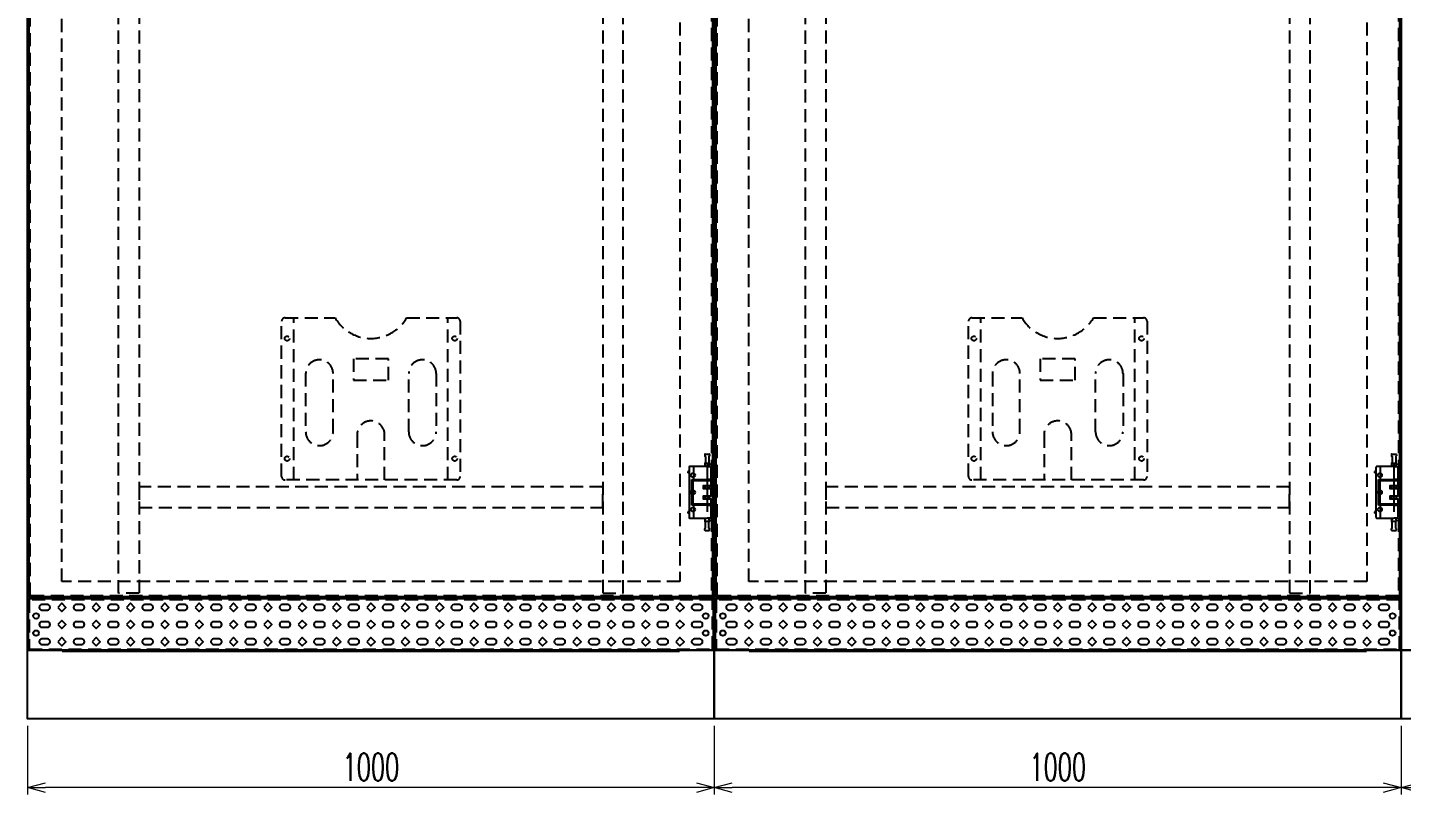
# Model space of a CAD drawing. Header units: millimetres. Extents: x 173893 to 258446, y -176540 to -123824.
# Drawn here: x 185576 to 187577, y -141376 to -140260 of the extents above; entities that cross this region are included whole.
import ezdxf

# ---------------------------------------------------------------- set-up
doc = ezdxf.new("R2010")
doc.units = ezdxf.units.MM
doc.header["$LTSCALE"] = 3
doc.linetypes.add('ACAD_ISO04W100', pattern=[30, 24, -3, 0, -3])
doc.linetypes.add('HIDDEN', pattern=[9.525, 6.35, -3.175])
doc.layers.add('@.DM. KÍCH THƯỚC', color=8, linetype='Continuous', transparency=0.2)
for name, color, linetype in [('@.DM. NÉT CHÍNH', 7, 'Continuous'), ('@.VISIBLE', 7, 'Continuous'), ('Ann_green', 3, 'Continuous'), ('centerline', 6, 'ACAD_ISO04W100'), ('EQUIPMENT', 4, 'Continuous'), ('equipments', 2, 'Continuous')]:
    doc.layers.add(name, color=color, linetype=linetype)
doc.styles.add('Ann_w01', font='romans.shx', dxfattribs={"width": 0.6, "bigfont": 'chineset.shx'})
doc.dimstyles.new('Dim 01_SC20', dxfattribs={"dimscale": 20, "dimtxt": 2, "dimasz": 1.3, "dimexe": 0.5, "dimexo": 0.5, "dimgap": 0.5, "dimtad": 1, "dimdec": 1, "dimzin": 12, "dimdsep": 46, "dimtxsty": 'Ann_w01', "dimblk": 'OPEN30', "dimcen": 1.5, "dimclrd": 6, "dimclre": 6, "dimclrt": 3, "dimadec": 1, "dimazin": 3, "dimtm": 1e-09, "dimtfac": 1, "dimtdec": 1, "dimtix": 1, "dimtmove": 0, "dimatfit": 3, "dimldrblk": 'OPEN30', "dimfxl": 1, "dimtolj": 1, "dimlwd": 0, "dimlwe": 0, "dimarcsym": 0})

# ---------------------------------------------------------------- blocks, each defined once
blk = doc.blocks.new('HL011-1 Front')
at = {"layer": 'centerline'}
blk.add_line((20.5, 43.5), (20.5, -43.5), dxfattribs=at)
at = {"layer": 'EQUIPMENT', "color": 8}
for p, q in [((17, 55), (17, 53)), ((17.5, 55.5), (23.5, 55.5)), ((18, 52), (18, 42.5)), ((23, 52), (23, 42.5)), ((24, 55), (24, 53)), ((17, -55), (17, -53)), ((17.5, -55.5), (23.5, -55.5)), ((18, -52), (18, -42.5)), ((23, -52), (23, -42.5)), ((24, -55), (24, -53))]:
    blk.add_line(p, q, dxfattribs=at)
at = {"layer": 'EQUIPMENT'}
for p, q in [((17, 42), (17, 40)), ((17.5, 42.5), (23.5, 42.5)), ((24, 42), (24, 40)), ((-7.7, 30.5), (-7.7, 28.5)), ((-5.7, 30.5), (-7.7, 30.5)), ((-5.7, 28.5), (-7.7, 28.5)), ((-5.7, 36.5), (-5.7, -36.5)), ((1.5, 37.5), (-4.7, 37.5)), ((1, 19.5), (1, 36.5)), ((20.5, 37.5), (1.5, 37.5)), ((18, 39), (18, 37.5)), ((20.5, 37.5), (25.5, 37.5)), ((23, 39), (23, 37.5)), ((26.5, 19.5), (26.5, 36.5)), ((-1.9, -18.5), (-1.9, 18.5)), ((-1.9, 18.5), (0.4, 18.5)), ((0.4, 18.5), (20.5, 18.5)), ((5.6, 16.8), (5.6, 18.5)), ((15.9, 18.5), (15.9, 16.8)), ((15.9, 10), (15.9, 5)), ((17.5, 16.8), (17, 18.5)), ((17, 10), (17, 7.7)), ((18.4, 5.7), (17.1, 7.4)), ((22.2, 5.5), (18.8, 5.5)), ((25.5, 18.5), (20.5, 18.5)), ((22.6, 5.7), (23.9, 7.4)), ((23.5, 16.8), (24, 18.5)), ((24, 10), (24, 7.7)), ((0.4, -18.5), (-1.9, -18.5)), ((20.5, -18.5), (0.4, -18.5)), ((1, -36.5), (1, -19.5)), ((5.6, -18.5), (5.6, -16.8)), ((15.9, -5), (15.9, -10)), ((15.9, -16.8), (15.9, -18.5)), ((17, -7.7), (17, -10)), ((17.5, -16.8), (17, -18.5)), ((18.4, -5.7), (17.1, -7.4)), ((18.8, -5.5), (22.2, -5.5)), ((20.5, -18.5), (25.5, -18.5)), ((22.6, -5.7), (23.9, -7.4)), ((23.5, -16.8), (24, -18.5)), ((24, -7.7), (24, -10)), ((26.5, -36.5), (26.5, -19.5)), ((-7.7, -28.5), (-7.7, -30.5)), ((-5.7, -28.5), (-7.7, -28.5)), ((-5.7, -30.5), (-7.7, -30.5)), ((-4.7, -37.5), (1.5, -37.5)), ((1.5, -37.5), (20.5, -37.5)), ((17, -40), (17, -42)), ((18, -37.5), (18, -39)), ((25.5, -37.5), (20.5, -37.5)), ((23, -37.5), (23, -39)), ((24, -40), (24, -42)), ((23.5, -42.5), (17.5, -42.5))]:
    blk.add_line(p, q, dxfattribs=at)
at = {"layer": 'EQUIPMENT', "color": 8}
blk.add_lwpolyline([(26.5, 5), (15.2, 5), (15.2, 10), (26.5, 10), (26.5, 16.8), (-0.2, 16.8), (-0.2, -16.8), (26.5, -16.8), (26.5, -10), (15.2, -10), (15.2, -5), (26.5, -5)], close=True, dxfattribs=at)
for centre in [(0, 25), (0, 0), (0, -25)]:
    blk.add_circle(centre, 3, dxfattribs=at)
for centre, start, end in [((17.5, 55), 90, 180), ((17.5, 53), 180, 270), ((17.5, 52), 0, 90), ((23.5, 52), 90, 180), ((23.5, 55), 0, 90), ((23.5, 53), 270, 0), ((17.5, -53), 90, 180), ((17.5, -55), 180, 270), ((17.5, -52), 270, 0), ((23.5, -52), 180, 270), ((23.5, -53), 0, 90), ((23.5, -55), 270, 0)]:
    blk.add_arc(centre, 0.5, start, end, dxfattribs=at)
at = {"layer": 'EQUIPMENT'}
for centre, radius, start, end in [((17.5, 42), 0.5, 90, 180), ((23.5, 42), 0.5, 0, 90), ((-4.7, 36.5), 1, 90, 180), ((17.5, 40), 0.5, 180, 270), ((17.5, 39), 0.5, 0, 90), ((23.5, 39), 0.5, 90, 180), ((23.5, 40), 0.5, 270, 0), ((25.5, 36.5), 1, 0, 90), ((17.5, 7.7), 0.5, 180, 216.8699), ((18.8, 6), 0.5, 216.8699, 270), ((22.2, 6), 0.5, 270, 323.1301), ((23.5, 7.7), 0.5, 323.1301, 0), ((25.5, 19.5), 1, 270, 0), ((17.5, -7.7), 0.5, 143.1301, 180), ((18.8, -6), 0.5, 90, 143.1301), ((22.2, -6), 0.5, 36.8699, 90), ((23.5, -7.7), 0.5, 0, 36.8699), ((25.5, -19.5), 1, 0, 90), ((-4.7, -36.5), 1, 180, 270), ((17.5, -40), 0.5, 90, 180), ((17.5, -39), 0.5, 270, 0), ((23.5, -39), 0.5, 180, 270), ((23.5, -40), 0.5, 0, 90), ((25.5, -36.5), 1, 270, 0), ((17.5, -42), 0.5, 180, 270), ((23.5, -42), 0.5, 270, 0)]:
    blk.add_arc(centre, radius, start, end, dxfattribs=at)
for centre, start_param, end_param in [((1.5, 36.5), 3.141593, 4.712389), ((0.4, 19.5), 0, 1.570796), ((0.4, -19.5), 1.570796, 3.141593), ((1.5, -36.5), 4.712389, 6.283185)]:
    blk.add_ellipse(centre, major_axis=(0, -1), ratio=0.57735, start_param=start_param, end_param=end_param, dxfattribs=at)
blk = doc.blocks.new('_Open30')
at = {"color": 0, "linetype": 'ByBlock', "lineweight": -2}
for p, q in [((-1, 0.268), (0, 0)), ((0, 0), (-1, -0.268)), ((0, 0), (-1, 0))]:
    blk.add_line(p, q, dxfattribs=at)
blk = doc.blocks.new('*D620')
at = {"layer": '@.DM. KÍCH THƯỚC', "color": 6, "lineweight": 0, "transparency": 16777216}
for p, q in [((185576.2, -141276.4), (185576.2, -141376.4)), ((186576.2, -141276.4), (186576.2, -141376.4)), ((186550.2, -141366.4), (185602.2, -141366.4))]:
    blk.add_line(p, q, dxfattribs=at)
at = {"layer": 'Defpoints', "color": 0, "transparency": 16777216}
for p in [(185576.2, -141266.4), (186576.2, -141266.4), (185576.2, -141366.4)]:
    blk.add_point(p, dxfattribs=at)
at = {"layer": '@.DM. KÍCH THƯỚC', "color": 6, "lineweight": 0, "transparency": 16777216, "xscale": 26, "yscale": 26, "zscale": 26, "rotation": 180}
blk.add_blockref('_Open30', (185576.2, -141366.4), dxfattribs=at)
at = {"layer": '@.DM. KÍCH THƯỚC', "color": 6, "lineweight": 0, "transparency": 16777216, "xscale": 26, "yscale": 26, "zscale": 26}
blk.add_blockref('_Open30', (186576.2, -141366.4), dxfattribs=at)
at = {"layer": '@.DM. KÍCH THƯỚC', "color": 3, "transparency": 16777216, "insert": (186076.2, -141336.4), "char_height": 40, "attachment_point": 5, "style": 'Ann_w01'}
blk.add_mtext('\\A1;1000', dxfattribs=at)
blk = doc.blocks.new('A$C9bc63bcc')
at = {"layer": 'Ann_green', "color": 8, "linetype": 'HIDDEN'}
for p, q in [((18, 0), (18, 236)), ((242, 0), (242, 236))]:
    blk.add_line(p, q, dxfattribs=at)
for points in [[(260, 231), (260, 5, -0.414214), (255, 0), (5, 0, -0.414214), (0, 5), (0, 231, -0.414214), (5, 236), (78, 236, 0.57735), (182, 236), (255, 236, -0.414214)], [(55, 50), (55, 50, 0.414214), (75, 70), (75, 155, 0.414214), (55, 175), (55, 175, 0.414214), (35, 155), (35, 70, 0.414214)], [(205, 50), (205, 50, -0.414214), (185, 70), (185, 155, -0.414214), (205, 175), (205, 175, -0.414214), (225, 155), (225, 70, -0.414214)]]:
    blk.add_lwpolyline(points, format="xyb", close=True, dxfattribs=at)
blk.add_lwpolyline([(104.5, 145.5), (155.5, 145.5), (155.5, 176.5), (104.5, 176.5)], close=True, dxfattribs=at)
blk.add_lwpolyline([(150, 0), (150, 66, 1), (110, 66), (110, 0)], format="xyb", dxfattribs=at)
for centre in [(8, 206), (252, 206), (8, 31), (252, 31)]:
    blk.add_circle(centre, 3.5, dxfattribs=at)
blk = doc.blocks.new('*D622')
at = {"layer": '@.DM. KÍCH THƯỚC', "color": 6, "lineweight": 0, "transparency": 16777216}
for p, q in [((186576.2, -141276.4), (186576.2, -141376.4)), ((187576.2, -141276.4), (187576.2, -141376.4)), ((187550.2, -141366.4), (186602.2, -141366.4))]:
    blk.add_line(p, q, dxfattribs=at)
at = {"layer": 'Defpoints', "color": 0, "transparency": 16777216}
for p in [(186576.2, -141266.4), (187576.2, -141266.4), (186576.2, -141366.4)]:
    blk.add_point(p, dxfattribs=at)
at = {"layer": '@.DM. KÍCH THƯỚC', "color": 6, "lineweight": 0, "transparency": 16777216, "xscale": 26, "yscale": 26, "zscale": 26, "rotation": 180}
blk.add_blockref('_Open30', (186576.2, -141366.4), dxfattribs=at)
at = {"layer": '@.DM. KÍCH THƯỚC', "color": 6, "lineweight": 0, "transparency": 16777216, "xscale": 26, "yscale": 26, "zscale": 26}
blk.add_blockref('_Open30', (187576.2, -141366.4), dxfattribs=at)
at = {"layer": '@.DM. KÍCH THƯỚC', "color": 3, "transparency": 16777216, "insert": (187076.2, -141336.4), "char_height": 40, "attachment_point": 5, "style": 'Ann_w01'}
blk.add_mtext('\\A1;1000', dxfattribs=at)
blk = doc.blocks.new('*D624')
at = {"layer": '@.DM. KÍCH THƯỚC', "color": 6, "lineweight": 0, "transparency": 16777216}
for p, q in [((187576.2, -141276.4), (187576.2, -141376.4)), ((188476.2, -141276.4), (188476.2, -141376.4)), ((188450.2, -141366.4), (187602.2, -141366.4))]:
    blk.add_line(p, q, dxfattribs=at)
at = {"layer": 'Defpoints', "color": 0, "transparency": 16777216}
for p in [(187576.2, -141266.4), (188476.2, -141266.4), (187576.2, -141366.4)]:
    blk.add_point(p, dxfattribs=at)
at = {"layer": '@.DM. KÍCH THƯỚC', "color": 6, "lineweight": 0, "transparency": 16777216, "xscale": 26, "yscale": 26, "zscale": 26, "rotation": 180}
blk.add_blockref('_Open30', (187576.2, -141366.4), dxfattribs=at)
at = {"layer": '@.DM. KÍCH THƯỚC', "color": 6, "lineweight": 0, "transparency": 16777216, "xscale": 26, "yscale": 26, "zscale": 26}
blk.add_blockref('_Open30', (188476.2, -141366.4), dxfattribs=at)
at = {"layer": '@.DM. KÍCH THƯỚC', "color": 3, "transparency": 16777216, "insert": (188026.2, -141336.4), "char_height": 40, "attachment_point": 5, "style": 'Ann_w01'}
blk.add_mtext('\\A1;900', dxfattribs=at)

msp = doc.modelspace()

# ---------------------------------------------------------------- linework, layer by layer
at = {"layer": '@.DM. NÉT CHÍNH'}
for p, q in [((186525.7, -141168.4), (185626.7, -141168.4)), ((187525.7, -141168.4), (186626.7, -141168.4))]:
    msp.add_line(p, q, dxfattribs=at)
for points in [[(185576.2, -139066.4), (186576.2, -139066.4), (186576.2, -141166.4), (185576.2, -141166.4)], [(186576.2, -139066.4), (187576.2, -139066.4), (187576.2, -141166.4), (186576.2, -141166.4)], [(187576.2, -139066.4), (188476.2, -139066.4), (188476.2, -141166.4), (187576.2, -141166.4)]]:
    msp.add_lwpolyline(points, close=True, dxfattribs=at)
at = {"layer": '@.DM. NÉT CHÍNH', "color": 4}
for points in [[(185578.7, -139144.4), (186573.7, -139144.4), (186573.7, -141088.4), (185578.7, -141088.4)], [(186578.7, -139144.4), (187573.7, -139144.4), (187573.7, -141088.4), (186578.7, -141088.4)]]:
    msp.add_lwpolyline(points, close=True, dxfattribs=at)
at = {"layer": '@.DM. NÉT CHÍNH', "color": 4, "linetype": 'HIDDEN'}
for points in [[(185580.2, -139145.9), (186572.2, -139145.9), (186572.2, -141086.9), (185580.2, -141086.9)], [(186580.2, -139145.9), (187572.2, -139145.9), (187572.2, -141086.9), (186580.2, -141086.9)]]:
    msp.add_lwpolyline(points, close=True, dxfattribs=at)
at = {"layer": '@.DM. NÉT CHÍNH', "color": 8, "linetype": 'HIDDEN'}
for points in [[(185708.7, -139149.4), (185738.7, -139149.4), (185738.7, -141083.4), (185708.7, -141083.4)], [(186443.7, -139149.4), (186413.7, -139149.4), (186413.7, -141083.4), (186443.7, -141083.4)], [(186708.7, -139149.4), (186738.7, -139149.4), (186738.7, -141083.4), (186708.7, -141083.4)], [(187443.7, -139149.4), (187413.7, -139149.4), (187413.7, -141083.4), (187443.7, -141083.4)], [(185626.2, -139166.4), (186526.2, -139166.4), (186526.2, -141066.4), (185626.2, -141066.4)], [(186626.2, -139166.4), (187526.2, -139166.4), (187526.2, -141066.4), (186626.2, -141066.4)], [(186413.7, -140958.4), (186413.7, -140928.4), (185738.7, -140928.4), (185738.7, -140958.4)], [(187413.7, -140958.4), (187413.7, -140928.4), (186738.7, -140928.4), (186738.7, -140958.4)]]:
    msp.add_lwpolyline(points, close=True, dxfattribs=at)
at = {"layer": '@.DM. NÉT CHÍNH', "color": 1}
for points in [[(185577.2, -141166.4), (186575.2, -141166.4), (186575.2, -141091.4), (185577.2, -141091.4)], [(186577.2, -141166.4), (187575.2, -141166.4), (187575.2, -141091.4), (186577.2, -141091.4)], [(185620.2, -141103.9), (185626.2, -141109.9), (185632.2, -141103.9), (185626.2, -141097.9)], [(185670.2, -141103.9), (185676.2, -141109.9), (185682.2, -141103.9), (185676.2, -141097.9)], [(185720.2, -141103.9), (185726.2, -141109.9), (185732.2, -141103.9), (185726.2, -141097.9)], [(185770.2, -141103.9), (185776.2, -141109.9), (185782.2, -141103.9), (185776.2, -141097.9)], [(185820.2, -141103.9), (185826.2, -141109.9), (185832.2, -141103.9), (185826.2, -141097.9)], [(185870.2, -141103.9), (185876.2, -141109.9), (185882.2, -141103.9), (185876.2, -141097.9)], [(185920.2, -141103.9), (185926.2, -141109.9), (185932.2, -141103.9), (185926.2, -141097.9)], [(185970.2, -141103.9), (185976.2, -141109.9), (185982.2, -141103.9), (185976.2, -141097.9)], [(186020.2, -141103.9), (186026.2, -141109.9), (186032.2, -141103.9), (186026.2, -141097.9)], [(186070.2, -141103.9), (186076.2, -141109.9), (186082.2, -141103.9), (186076.2, -141097.9)], [(186120.2, -141103.9), (186126.2, -141109.9), (186132.2, -141103.9), (186126.2, -141097.9)], [(186170.2, -141103.9), (186176.2, -141109.9), (186182.2, -141103.9), (186176.2, -141097.9)], [(186220.2, -141103.9), (186226.2, -141109.9), (186232.2, -141103.9), (186226.2, -141097.9)], [(186270.2, -141103.9), (186276.2, -141109.9), (186282.2, -141103.9), (186276.2, -141097.9)], [(186320.2, -141103.9), (186326.2, -141109.9), (186332.2, -141103.9), (186326.2, -141097.9)], [(186370.2, -141103.9), (186376.2, -141109.9), (186382.2, -141103.9), (186376.2, -141097.9)], [(186420.2, -141103.9), (186426.2, -141109.9), (186432.2, -141103.9), (186426.2, -141097.9)], [(186470.2, -141103.9), (186476.2, -141109.9), (186482.2, -141103.9), (186476.2, -141097.9)], [(186520.2, -141103.9), (186526.2, -141109.9), (186532.2, -141103.9), (186526.2, -141097.9)], [(186620.2, -141103.9), (186626.2, -141109.9), (186632.2, -141103.9), (186626.2, -141097.9)], [(186670.2, -141103.9), (186676.2, -141109.9), (186682.2, -141103.9), (186676.2, -141097.9)], [(186720.2, -141103.9), (186726.2, -141109.9), (186732.2, -141103.9), (186726.2, -141097.9)], [(186770.2, -141103.9), (186776.2, -141109.9), (186782.2, -141103.9), (186776.2, -141097.9)], [(186820.2, -141103.9), (186826.2, -141109.9), (186832.2, -141103.9), (186826.2, -141097.9)], [(186870.2, -141103.9), (186876.2, -141109.9), (186882.2, -141103.9), (186876.2, -141097.9)], [(186920.2, -141103.9), (186926.2, -141109.9), (186932.2, -141103.9), (186926.2, -141097.9)], [(186970.2, -141103.9), (186976.2, -141109.9), (186982.2, -141103.9), (186976.2, -141097.9)], [(187020.2, -141103.9), (187026.2, -141109.9), (187032.2, -141103.9), (187026.2, -141097.9)], [(187070.2, -141103.9), (187076.2, -141109.9), (187082.2, -141103.9), (187076.2, -141097.9)], [(187120.2, -141103.9), (187126.2, -141109.9), (187132.2, -141103.9), (187126.2, -141097.9)], [(187170.2, -141103.9), (187176.2, -141109.9), (187182.2, -141103.9), (187176.2, -141097.9)], [(187220.2, -141103.9), (187226.2, -141109.9), (187232.2, -141103.9), (187226.2, -141097.9)], [(187270.2, -141103.9), (187276.2, -141109.9), (187282.2, -141103.9), (187276.2, -141097.9)], [(187320.2, -141103.9), (187326.2, -141109.9), (187332.2, -141103.9), (187326.2, -141097.9)], [(187370.2, -141103.9), (187376.2, -141109.9), (187382.2, -141103.9), (187376.2, -141097.9)], [(187420.2, -141103.9), (187426.2, -141109.9), (187432.2, -141103.9), (187426.2, -141097.9)], [(187470.2, -141103.9), (187476.2, -141109.9), (187482.2, -141103.9), (187476.2, -141097.9)], [(187520.2, -141103.9), (187526.2, -141109.9), (187532.2, -141103.9), (187526.2, -141097.9)], [(185620.2, -141128.9), (185626.2, -141134.9), (185632.2, -141128.9), (185626.2, -141122.9)], [(185670.2, -141128.9), (185676.2, -141134.9), (185682.2, -141128.9), (185676.2, -141122.9)], [(185720.2, -141128.9), (185726.2, -141134.9), (185732.2, -141128.9), (185726.2, -141122.9)], [(185770.2, -141128.9), (185776.2, -141134.9), (185782.2, -141128.9), (185776.2, -141122.9)], [(185820.2, -141128.9), (185826.2, -141134.9), (185832.2, -141128.9), (185826.2, -141122.9)], [(185870.2, -141128.9), (185876.2, -141134.9), (185882.2, -141128.9), (185876.2, -141122.9)], [(185920.2, -141128.9), (185926.2, -141134.9), (185932.2, -141128.9), (185926.2, -141122.9)], [(185970.2, -141128.9), (185976.2, -141134.9), (185982.2, -141128.9), (185976.2, -141122.9)], [(186020.2, -141128.9), (186026.2, -141134.9), (186032.2, -141128.9), (186026.2, -141122.9)], [(186070.2, -141128.9), (186076.2, -141134.9), (186082.2, -141128.9), (186076.2, -141122.9)], [(186120.2, -141128.9), (186126.2, -141134.9), (186132.2, -141128.9), (186126.2, -141122.9)], [(186170.2, -141128.9), (186176.2, -141134.9), (186182.2, -141128.9), (186176.2, -141122.9)], [(186220.2, -141128.9), (186226.2, -141134.9), (186232.2, -141128.9), (186226.2, -141122.9)], [(186270.2, -141128.9), (186276.2, -141134.9), (186282.2, -141128.9), (186276.2, -141122.9)], [(186320.2, -141128.9), (186326.2, -141134.9), (186332.2, -141128.9), (186326.2, -141122.9)], [(186370.2, -141128.9), (186376.2, -141134.9), (186382.2, -141128.9), (186376.2, -141122.9)], [(186420.2, -141128.9), (186426.2, -141134.9), (186432.2, -141128.9), (186426.2, -141122.9)], [(186470.2, -141128.9), (186476.2, -141134.9), (186482.2, -141128.9), (186476.2, -141122.9)], [(186520.2, -141128.9), (186526.2, -141134.9), (186532.2, -141128.9), (186526.2, -141122.9)], [(186620.2, -141128.9), (186626.2, -141134.9), (186632.2, -141128.9), (186626.2, -141122.9)], [(186670.2, -141128.9), (186676.2, -141134.9), (186682.2, -141128.9), (186676.2, -141122.9)], [(186720.2, -141128.9), (186726.2, -141134.9), (186732.2, -141128.9), (186726.2, -141122.9)], [(186770.2, -141128.9), (186776.2, -141134.9), (186782.2, -141128.9), (186776.2, -141122.9)], [(186820.2, -141128.9), (186826.2, -141134.9), (186832.2, -141128.9), (186826.2, -141122.9)], [(186870.2, -141128.9), (186876.2, -141134.9), (186882.2, -141128.9), (186876.2, -141122.9)], [(186920.2, -141128.9), (186926.2, -141134.9), (186932.2, -141128.9), (186926.2, -141122.9)], [(186970.2, -141128.9), (186976.2, -141134.9), (186982.2, -141128.9), (186976.2, -141122.9)], [(187020.2, -141128.9), (187026.2, -141134.9), (187032.2, -141128.9), (187026.2, -141122.9)], [(187070.2, -141128.9), (187076.2, -141134.9), (187082.2, -141128.9), (187076.2, -141122.9)], [(187120.2, -141128.9), (187126.2, -141134.9), (187132.2, -141128.9), (187126.2, -141122.9)], [(187170.2, -141128.9), (187176.2, -141134.9), (187182.2, -141128.9), (187176.2, -141122.9)], [(187220.2, -141128.9), (187226.2, -141134.9), (187232.2, -141128.9), (187226.2, -141122.9)], [(187270.2, -141128.9), (187276.2, -141134.9), (187282.2, -141128.9), (187276.2, -141122.9)], [(187320.2, -141128.9), (187326.2, -141134.9), (187332.2, -141128.9), (187326.2, -141122.9)], [(187370.2, -141128.9), (187376.2, -141134.9), (187382.2, -141128.9), (187376.2, -141122.9)], [(187420.2, -141128.9), (187426.2, -141134.9), (187432.2, -141128.9), (187426.2, -141122.9)], [(187470.2, -141128.9), (187476.2, -141134.9), (187482.2, -141128.9), (187476.2, -141122.9)], [(187520.2, -141128.9), (187526.2, -141134.9), (187532.2, -141128.9), (187526.2, -141122.9)], [(185620.2, -141153.9), (185626.2, -141159.9), (185632.2, -141153.9), (185626.2, -141147.9)], [(185670.2, -141153.9), (185676.2, -141159.9), (185682.2, -141153.9), (185676.2, -141147.9)], [(185720.2, -141153.9), (185726.2, -141159.9), (185732.2, -141153.9), (185726.2, -141147.9)], [(185770.2, -141153.9), (185776.2, -141159.9), (185782.2, -141153.9), (185776.2, -141147.9)], [(185820.2, -141153.9), (185826.2, -141159.9), (185832.2, -141153.9), (185826.2, -141147.9)], [(185870.2, -141153.9), (185876.2, -141159.9), (185882.2, -141153.9), (185876.2, -141147.9)], [(185920.2, -141153.9), (185926.2, -141159.9), (185932.2, -141153.9), (185926.2, -141147.9)], [(185970.2, -141153.9), (185976.2, -141159.9), (185982.2, -141153.9), (185976.2, -141147.9)], [(186020.2, -141153.9), (186026.2, -141159.9), (186032.2, -141153.9), (186026.2, -141147.9)], [(186070.2, -141153.9), (186076.2, -141159.9), (186082.2, -141153.9), (186076.2, -141147.9)], [(186120.2, -141153.9), (186126.2, -141159.9), (186132.2, -141153.9), (186126.2, -141147.9)], [(186170.2, -141153.9), (186176.2, -141159.9), (186182.2, -141153.9), (186176.2, -141147.9)], [(186220.2, -141153.9), (186226.2, -141159.9), (186232.2, -141153.9), (186226.2, -141147.9)], [(186270.2, -141153.9), (186276.2, -141159.9), (186282.2, -141153.9), (186276.2, -141147.9)], [(186320.2, -141153.9), (186326.2, -141159.9), (186332.2, -141153.9), (186326.2, -141147.9)], [(186370.2, -141153.9), (186376.2, -141159.9), (186382.2, -141153.9), (186376.2, -141147.9)], [(186420.2, -141153.9), (186426.2, -141159.9), (186432.2, -141153.9), (186426.2, -141147.9)], [(186470.2, -141153.9), (186476.2, -141159.9), (186482.2, -141153.9), (186476.2, -141147.9)], [(186520.2, -141153.9), (186526.2, -141159.9), (186532.2, -141153.9), (186526.2, -141147.9)], [(186620.2, -141153.9), (186626.2, -141159.9), (186632.2, -141153.9), (186626.2, -141147.9)], [(186670.2, -141153.9), (186676.2, -141159.9), (186682.2, -141153.9), (186676.2, -141147.9)], [(186720.2, -141153.9), (186726.2, -141159.9), (186732.2, -141153.9), (186726.2, -141147.9)], [(186770.2, -141153.9), (186776.2, -141159.9), (186782.2, -141153.9), (186776.2, -141147.9)], [(186820.2, -141153.9), (186826.2, -141159.9), (186832.2, -141153.9), (186826.2, -141147.9)], [(186870.2, -141153.9), (186876.2, -141159.9), (186882.2, -141153.9), (186876.2, -141147.9)], [(186920.2, -141153.9), (186926.2, -141159.9), (186932.2, -141153.9), (186926.2, -141147.9)], [(186970.2, -141153.9), (186976.2, -141159.9), (186982.2, -141153.9), (186976.2, -141147.9)], [(187020.2, -141153.9), (187026.2, -141159.9), (187032.2, -141153.9), (187026.2, -141147.9)], [(187070.2, -141153.9), (187076.2, -141159.9), (187082.2, -141153.9), (187076.2, -141147.9)], [(187120.2, -141153.9), (187126.2, -141159.9), (187132.2, -141153.9), (187126.2, -141147.9)], [(187170.2, -141153.9), (187176.2, -141159.9), (187182.2, -141153.9), (187176.2, -141147.9)], [(187220.2, -141153.9), (187226.2, -141159.9), (187232.2, -141153.9), (187226.2, -141147.9)], [(187270.2, -141153.9), (187276.2, -141159.9), (187282.2, -141153.9), (187276.2, -141147.9)], [(187320.2, -141153.9), (187326.2, -141159.9), (187332.2, -141153.9), (187326.2, -141147.9)], [(187370.2, -141153.9), (187376.2, -141159.9), (187382.2, -141153.9), (187376.2, -141147.9)], [(187420.2, -141153.9), (187426.2, -141159.9), (187432.2, -141153.9), (187426.2, -141147.9)], [(187470.2, -141153.9), (187476.2, -141159.9), (187482.2, -141153.9), (187476.2, -141147.9)], [(187520.2, -141153.9), (187526.2, -141159.9), (187532.2, -141153.9), (187526.2, -141147.9)]]:
    msp.add_lwpolyline(points, close=True, dxfattribs=at)
at = {"layer": '@.DM. NÉT CHÍNH', "color": 1, "linetype": 'HIDDEN'}
for points in [[(185578.7, -141164.9), (186573.7, -141164.9), (186573.7, -141092.9), (185578.7, -141092.9)], [(186578.7, -141164.9), (187573.7, -141164.9), (187573.7, -141092.9), (186578.7, -141092.9)]]:
    msp.add_lwpolyline(points, close=True, dxfattribs=at)
at = {"layer": '@.DM. NÉT CHÍNH', "color": 1}
for points in [[(185605.2, -141099.9), (185597.2, -141099.9, 1), (185597.2, -141107.9), (185605.2, -141107.9, 1)], [(185655.2, -141099.9), (185647.2, -141099.9, 1), (185647.2, -141107.9), (185655.2, -141107.9, 1)], [(185705.2, -141099.9), (185697.2, -141099.9, 1), (185697.2, -141107.9), (185705.2, -141107.9, 1)], [(185755.2, -141099.9), (185747.2, -141099.9, 1), (185747.2, -141107.9), (185755.2, -141107.9, 1)], [(185805.2, -141099.9), (185797.2, -141099.9, 1), (185797.2, -141107.9), (185805.2, -141107.9, 1)], [(185855.2, -141099.9), (185847.2, -141099.9, 1), (185847.2, -141107.9), (185855.2, -141107.9, 1)], [(185905.2, -141099.9), (185897.2, -141099.9, 1), (185897.2, -141107.9), (185905.2, -141107.9, 1)], [(185955.2, -141099.9), (185947.2, -141099.9, 1), (185947.2, -141107.9), (185955.2, -141107.9, 1)], [(186005.2, -141099.9), (185997.2, -141099.9, 1), (185997.2, -141107.9), (186005.2, -141107.9, 1)], [(186055.2, -141099.9), (186047.2, -141099.9, 1), (186047.2, -141107.9), (186055.2, -141107.9, 1)], [(186105.2, -141099.9), (186097.2, -141099.9, 1), (186097.2, -141107.9), (186105.2, -141107.9, 1)], [(186155.2, -141099.9), (186147.2, -141099.9, 1), (186147.2, -141107.9), (186155.2, -141107.9, 1)], [(186205.2, -141099.9), (186197.2, -141099.9, 1), (186197.2, -141107.9), (186205.2, -141107.9, 1)], [(186255.2, -141099.9), (186247.2, -141099.9, 1), (186247.2, -141107.9), (186255.2, -141107.9, 1)], [(186305.2, -141099.9), (186297.2, -141099.9, 1), (186297.2, -141107.9), (186305.2, -141107.9, 1)], [(186355.2, -141099.9), (186347.2, -141099.9, 1), (186347.2, -141107.9), (186355.2, -141107.9, 1)], [(186405.2, -141099.9), (186397.2, -141099.9, 1), (186397.2, -141107.9), (186405.2, -141107.9, 1)], [(186455.2, -141099.9), (186447.2, -141099.9, 1), (186447.2, -141107.9), (186455.2, -141107.9, 1)], [(186505.2, -141099.9), (186497.2, -141099.9, 1), (186497.2, -141107.9), (186505.2, -141107.9, 1)], [(186555.2, -141099.9), (186547.2, -141099.9, 1), (186547.2, -141107.9), (186555.2, -141107.9, 1)], [(186605.2, -141099.9), (186597.2, -141099.9, 1), (186597.2, -141107.9), (186605.2, -141107.9, 1)], [(186655.2, -141099.9), (186647.2, -141099.9, 1), (186647.2, -141107.9), (186655.2, -141107.9, 1)], [(186705.2, -141099.9), (186697.2, -141099.9, 1), (186697.2, -141107.9), (186705.2, -141107.9, 1)], [(186755.2, -141099.9), (186747.2, -141099.9, 1), (186747.2, -141107.9), (186755.2, -141107.9, 1)], [(186805.2, -141099.9), (186797.2, -141099.9, 1), (186797.2, -141107.9), (186805.2, -141107.9, 1)], [(186855.2, -141099.9), (186847.2, -141099.9, 1), (186847.2, -141107.9), (186855.2, -141107.9, 1)], [(186905.2, -141099.9), (186897.2, -141099.9, 1), (186897.2, -141107.9), (186905.2, -141107.9, 1)], [(186955.2, -141099.9), (186947.2, -141099.9, 1), (186947.2, -141107.9), (186955.2, -141107.9, 1)], [(187005.2, -141099.9), (186997.2, -141099.9, 1), (186997.2, -141107.9), (187005.2, -141107.9, 1)], [(187055.2, -141099.9), (187047.2, -141099.9, 1), (187047.2, -141107.9), (187055.2, -141107.9, 1)], [(187105.2, -141099.9), (187097.2, -141099.9, 1), (187097.2, -141107.9), (187105.2, -141107.9, 1)], [(187155.2, -141099.9), (187147.2, -141099.9, 1), (187147.2, -141107.9), (187155.2, -141107.9, 1)], [(187205.2, -141099.9), (187197.2, -141099.9, 1), (187197.2, -141107.9), (187205.2, -141107.9, 1)], [(187255.2, -141099.9), (187247.2, -141099.9, 1), (187247.2, -141107.9), (187255.2, -141107.9, 1)], [(187305.2, -141099.9), (187297.2, -141099.9, 1), (187297.2, -141107.9), (187305.2, -141107.9, 1)], [(187355.2, -141099.9), (187347.2, -141099.9, 1), (187347.2, -141107.9), (187355.2, -141107.9, 1)], [(187405.2, -141099.9), (187397.2, -141099.9, 1), (187397.2, -141107.9), (187405.2, -141107.9, 1)], [(187455.2, -141099.9), (187447.2, -141099.9, 1), (187447.2, -141107.9), (187455.2, -141107.9, 1)], [(187505.2, -141099.9), (187497.2, -141099.9, 1), (187497.2, -141107.9), (187505.2, -141107.9, 1)], [(187555.2, -141099.9), (187547.2, -141099.9, 1), (187547.2, -141107.9), (187555.2, -141107.9, 1)], [(185605.2, -141124.9), (185597.2, -141124.9, 1), (185597.2, -141132.9), (185605.2, -141132.9, 1)], [(185655.2, -141124.9), (185647.2, -141124.9, 1), (185647.2, -141132.9), (185655.2, -141132.9, 1)], [(185705.2, -141124.9), (185697.2, -141124.9, 1), (185697.2, -141132.9), (185705.2, -141132.9, 1)], [(185755.2, -141124.9), (185747.2, -141124.9, 1), (185747.2, -141132.9), (185755.2, -141132.9, 1)], [(185805.2, -141124.9), (185797.2, -141124.9, 1), (185797.2, -141132.9), (185805.2, -141132.9, 1)], [(185855.2, -141124.9), (185847.2, -141124.9, 1), (185847.2, -141132.9), (185855.2, -141132.9, 1)], [(185905.2, -141124.9), (185897.2, -141124.9, 1), (185897.2, -141132.9), (185905.2, -141132.9, 1)], [(185955.2, -141124.9), (185947.2, -141124.9, 1), (185947.2, -141132.9), (185955.2, -141132.9, 1)], [(186005.2, -141124.9), (185997.2, -141124.9, 1), (185997.2, -141132.9), (186005.2, -141132.9, 1)], [(186055.2, -141124.9), (186047.2, -141124.9, 1), (186047.2, -141132.9), (186055.2, -141132.9, 1)], [(186105.2, -141124.9), (186097.2, -141124.9, 1), (186097.2, -141132.9), (186105.2, -141132.9, 1)], [(186155.2, -141124.9), (186147.2, -141124.9, 1), (186147.2, -141132.9), (186155.2, -141132.9, 1)], [(186205.2, -141124.9), (186197.2, -141124.9, 1), (186197.2, -141132.9), (186205.2, -141132.9, 1)], [(186255.2, -141124.9), (186247.2, -141124.9, 1), (186247.2, -141132.9), (186255.2, -141132.9, 1)], [(186305.2, -141124.9), (186297.2, -141124.9, 1), (186297.2, -141132.9), (186305.2, -141132.9, 1)], [(186355.2, -141124.9), (186347.2, -141124.9, 1), (186347.2, -141132.9), (186355.2, -141132.9, 1)], [(186405.2, -141124.9), (186397.2, -141124.9, 1), (186397.2, -141132.9), (186405.2, -141132.9, 1)], [(186455.2, -141124.9), (186447.2, -141124.9, 1), (186447.2, -141132.9), (186455.2, -141132.9, 1)], [(186505.2, -141124.9), (186497.2, -141124.9, 1), (186497.2, -141132.9), (186505.2, -141132.9, 1)], [(186555.2, -141124.9), (186547.2, -141124.9, 1), (186547.2, -141132.9), (186555.2, -141132.9, 1)], [(186605.2, -141124.9), (186597.2, -141124.9, 1), (186597.2, -141132.9), (186605.2, -141132.9, 1)], [(186655.2, -141124.9), (186647.2, -141124.9, 1), (186647.2, -141132.9), (186655.2, -141132.9, 1)], [(186705.2, -141124.9), (186697.2, -141124.9, 1), (186697.2, -141132.9), (186705.2, -141132.9, 1)], [(186755.2, -141124.9), (186747.2, -141124.9, 1), (186747.2, -141132.9), (186755.2, -141132.9, 1)], [(186805.2, -141124.9), (186797.2, -141124.9, 1), (186797.2, -141132.9), (186805.2, -141132.9, 1)], [(186855.2, -141124.9), (186847.2, -141124.9, 1), (186847.2, -141132.9), (186855.2, -141132.9, 1)], [(186905.2, -141124.9), (186897.2, -141124.9, 1), (186897.2, -141132.9), (186905.2, -141132.9, 1)], [(186955.2, -141124.9), (186947.2, -141124.9, 1), (186947.2, -141132.9), (186955.2, -141132.9, 1)], [(187005.2, -141124.9), (186997.2, -141124.9, 1), (186997.2, -141132.9), (187005.2, -141132.9, 1)], [(187055.2, -141124.9), (187047.2, -141124.9, 1), (187047.2, -141132.9), (187055.2, -141132.9, 1)], [(187105.2, -141124.9), (187097.2, -141124.9, 1), (187097.2, -141132.9), (187105.2, -141132.9, 1)], [(187155.2, -141124.9), (187147.2, -141124.9, 1), (187147.2, -141132.9), (187155.2, -141132.9, 1)], [(187205.2, -141124.9), (187197.2, -141124.9, 1), (187197.2, -141132.9), (187205.2, -141132.9, 1)], [(187255.2, -141124.9), (187247.2, -141124.9, 1), (187247.2, -141132.9), (187255.2, -141132.9, 1)], [(187305.2, -141124.9), (187297.2, -141124.9, 1), (187297.2, -141132.9), (187305.2, -141132.9, 1)], [(187355.2, -141124.9), (187347.2, -141124.9, 1), (187347.2, -141132.9), (187355.2, -141132.9, 1)], [(187405.2, -141124.9), (187397.2, -141124.9, 1), (187397.2, -141132.9), (187405.2, -141132.9, 1)], [(187455.2, -141124.9), (187447.2, -141124.9, 1), (187447.2, -141132.9), (187455.2, -141132.9, 1)], [(187505.2, -141124.9), (187497.2, -141124.9, 1), (187497.2, -141132.9), (187505.2, -141132.9, 1)], [(187555.2, -141124.9), (187547.2, -141124.9, 1), (187547.2, -141132.9), (187555.2, -141132.9, 1)], [(185605.2, -141149.9), (185597.2, -141149.9, 1), (185597.2, -141157.9), (185605.2, -141157.9, 1)], [(185655.2, -141149.9), (185647.2, -141149.9, 1), (185647.2, -141157.9), (185655.2, -141157.9, 1)], [(185705.2, -141149.9), (185697.2, -141149.9, 1), (185697.2, -141157.9), (185705.2, -141157.9, 1)], [(185755.2, -141149.9), (185747.2, -141149.9, 1), (185747.2, -141157.9), (185755.2, -141157.9, 1)], [(185805.2, -141149.9), (185797.2, -141149.9, 1), (185797.2, -141157.9), (185805.2, -141157.9, 1)], [(185855.2, -141149.9), (185847.2, -141149.9, 1), (185847.2, -141157.9), (185855.2, -141157.9, 1)], [(185905.2, -141149.9), (185897.2, -141149.9, 1), (185897.2, -141157.9), (185905.2, -141157.9, 1)], [(185955.2, -141149.9), (185947.2, -141149.9, 1), (185947.2, -141157.9), (185955.2, -141157.9, 1)], [(186005.2, -141149.9), (185997.2, -141149.9, 1), (185997.2, -141157.9), (186005.2, -141157.9, 1)], [(186055.2, -141149.9), (186047.2, -141149.9, 1), (186047.2, -141157.9), (186055.2, -141157.9, 1)], [(186105.2, -141149.9), (186097.2, -141149.9, 1), (186097.2, -141157.9), (186105.2, -141157.9, 1)], [(186155.2, -141149.9), (186147.2, -141149.9, 1), (186147.2, -141157.9), (186155.2, -141157.9, 1)], [(186205.2, -141149.9), (186197.2, -141149.9, 1), (186197.2, -141157.9), (186205.2, -141157.9, 1)], [(186255.2, -141149.9), (186247.2, -141149.9, 1), (186247.2, -141157.9), (186255.2, -141157.9, 1)], [(186305.2, -141149.9), (186297.2, -141149.9, 1), (186297.2, -141157.9), (186305.2, -141157.9, 1)], [(186355.2, -141149.9), (186347.2, -141149.9, 1), (186347.2, -141157.9), (186355.2, -141157.9, 1)], [(186405.2, -141149.9), (186397.2, -141149.9, 1), (186397.2, -141157.9), (186405.2, -141157.9, 1)], [(186455.2, -141149.9), (186447.2, -141149.9, 1), (186447.2, -141157.9), (186455.2, -141157.9, 1)], [(186505.2, -141149.9), (186497.2, -141149.9, 1), (186497.2, -141157.9), (186505.2, -141157.9, 1)], [(186555.2, -141149.9), (186547.2, -141149.9, 1), (186547.2, -141157.9), (186555.2, -141157.9, 1)], [(186605.2, -141149.9), (186597.2, -141149.9, 1), (186597.2, -141157.9), (186605.2, -141157.9, 1)], [(186655.2, -141149.9), (186647.2, -141149.9, 1), (186647.2, -141157.9), (186655.2, -141157.9, 1)], [(186705.2, -141149.9), (186697.2, -141149.9, 1), (186697.2, -141157.9), (186705.2, -141157.9, 1)], [(186755.2, -141149.9), (186747.2, -141149.9, 1), (186747.2, -141157.9), (186755.2, -141157.9, 1)], [(186805.2, -141149.9), (186797.2, -141149.9, 1), (186797.2, -141157.9), (186805.2, -141157.9, 1)], [(186855.2, -141149.9), (186847.2, -141149.9, 1), (186847.2, -141157.9), (186855.2, -141157.9, 1)], [(186905.2, -141149.9), (186897.2, -141149.9, 1), (186897.2, -141157.9), (186905.2, -141157.9, 1)], [(186955.2, -141149.9), (186947.2, -141149.9, 1), (186947.2, -141157.9), (186955.2, -141157.9, 1)], [(187005.2, -141149.9), (186997.2, -141149.9, 1), (186997.2, -141157.9), (187005.2, -141157.9, 1)], [(187055.2, -141149.9), (187047.2, -141149.9, 1), (187047.2, -141157.9), (187055.2, -141157.9, 1)], [(187105.2, -141149.9), (187097.2, -141149.9, 1), (187097.2, -141157.9), (187105.2, -141157.9, 1)], [(187155.2, -141149.9), (187147.2, -141149.9, 1), (187147.2, -141157.9), (187155.2, -141157.9, 1)], [(187205.2, -141149.9), (187197.2, -141149.9, 1), (187197.2, -141157.9), (187205.2, -141157.9, 1)], [(187255.2, -141149.9), (187247.2, -141149.9, 1), (187247.2, -141157.9), (187255.2, -141157.9, 1)], [(187305.2, -141149.9), (187297.2, -141149.9, 1), (187297.2, -141157.9), (187305.2, -141157.9, 1)], [(187355.2, -141149.9), (187347.2, -141149.9, 1), (187347.2, -141157.9), (187355.2, -141157.9, 1)], [(187405.2, -141149.9), (187397.2, -141149.9, 1), (187397.2, -141157.9), (187405.2, -141157.9, 1)], [(187455.2, -141149.9), (187447.2, -141149.9, 1), (187447.2, -141157.9), (187455.2, -141157.9, 1)], [(187505.2, -141149.9), (187497.2, -141149.9, 1), (187497.2, -141157.9), (187505.2, -141157.9, 1)], [(187555.2, -141149.9), (187547.2, -141149.9, 1), (187547.2, -141157.9), (187555.2, -141157.9, 1)]]:
    msp.add_lwpolyline(points, format="xyb", close=True, dxfattribs=at)
for centre in [(185588.7, -141116.4), (186563.7, -141116.4), (186588.7, -141116.4), (187563.7, -141116.4), (185588.7, -141141.4), (186563.7, -141141.4), (186588.7, -141141.4), (187563.7, -141141.4)]:
    msp.add_circle(centre, 4, dxfattribs=at)
at = {"layer": '@.VISIBLE'}
for points in [[(186576.2, -141266.4), (185576.2, -141266.4), (185576.2, -141166.4), (186576.2, -141166.4)], [(187576.2, -141266.4), (186576.2, -141266.4), (186576.2, -141166.4), (187576.2, -141166.4)], [(188476.2, -141266.4), (187576.2, -141266.4), (187576.2, -141166.4), (188476.2, -141166.4)]]:
    msp.add_lwpolyline(points, close=True, dxfattribs=at)

# ---------------------------------------------------------------- block references
at = {"layer": '@.DM. NÉT CHÍNH'}
for p in [(185946.2, -140918.4), (186946.2, -140918.4)]:
    msp.add_blockref('A$C9bc63bcc', p, dxfattribs=at)
at = {"layer": 'equipments'}
for p in [(186545.2, -140936.4), (187545.2, -140936.4)]:
    msp.add_blockref('HL011-1 Front', p, dxfattribs=at)

# ---------------------------------------------------------------- dimensions: what is measured, and where the dimension line sits
at = {"layer": '@.DM. KÍCH THƯỚC'}
for base, p1, p2, picture, middle in [((185576.2, -141366.4), (186576.2, -141266.4), (185576.2, -141266.4), '*D620', (186076.2, -141336.4)), ((186576.2, -141366.4), (187576.2, -141266.4), (186576.2, -141266.4), '*D622', (187076.2, -141336.4)), ((187576.2, -141366.4), (188476.2, -141266.4), (187576.2, -141266.4), '*D624', (188026.2, -141336.4))]:
    dim = msp.add_linear_dim(base=base, p1=p1, p2=p2, dimstyle='Dim 01_SC20', dxfattribs=at)
    dim.commit()
    dim.dimension.update_dxf_attribs({"geometry": picture, "text_midpoint": middle})

doc.saveas('drawing.dxf')
